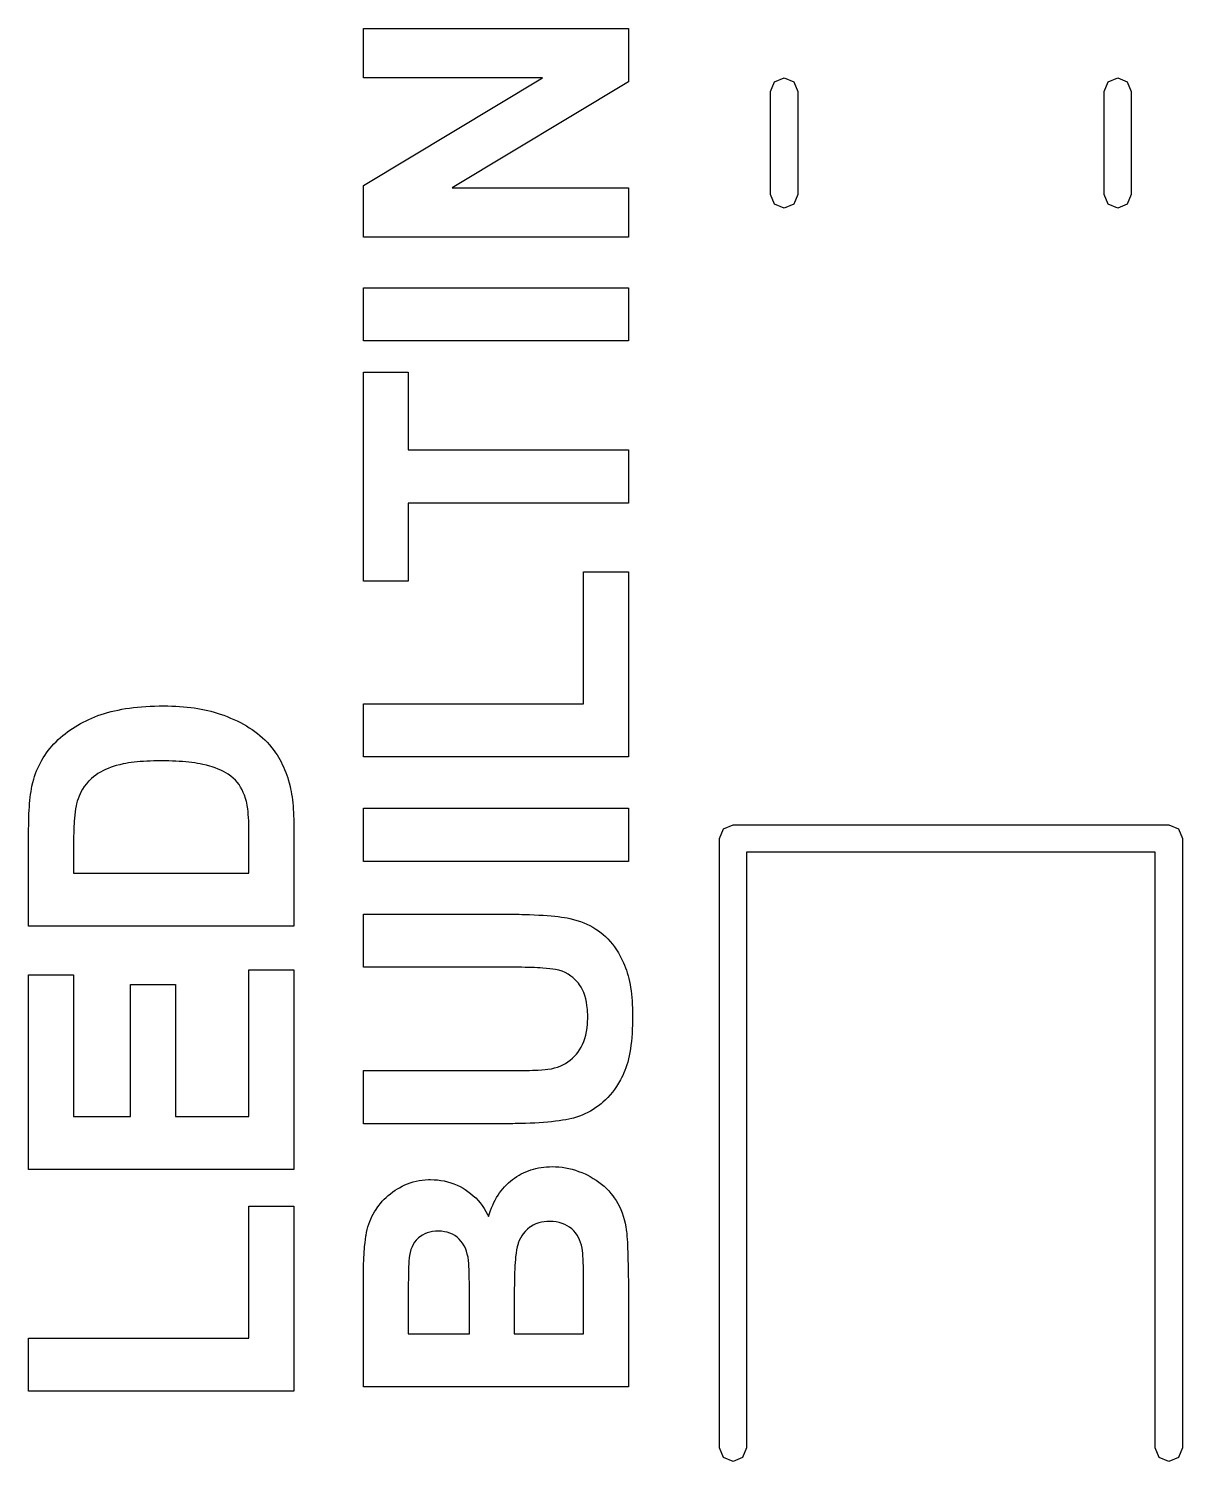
# Model space of a CAD drawing. Extents: x 44 to 148, y -85 to -25.
# Drawn here: x 64.14 to 69.22, y -33.86 to -27.55 of the extents above; entities that cross this region are included whole.
import ezdxf

# ---------------------------------------------------------------- set-up
doc = ezdxf.new("R2010")
doc.units = 0
doc.layers.add('BLACK', color=7, linetype='CONTINUOUS')

msp = doc.modelspace()

# ---------------------------------------------------------------- linework, layer by layer
at = {"layer": 'BLACK', "linetype": 'CONTINUOUS'}
for p, q in [((65.611042, -27.763613), (65.611042, -27.546493)), ((65.611042, -27.546493), (66.7795, -27.546493)), ((66.7795, -27.546493), (66.7795, -27.781027)), ((65.611042, -28.237456), (66.400593, -27.763613)), ((66.400593, -27.763613), (65.611042, -27.763613)), ((67.422574, -27.78051), (67.465, -27.762936)), ((67.465, -27.762936), (67.507426, -27.78051)), ((68.892574, -27.78051), (68.935, -27.762936)), ((68.935, -27.762936), (68.977426, -27.78051)), ((66.7795, -27.781027), (66.001745, -28.247848)), ((67.405, -27.822936), (67.422574, -27.78051)), ((67.405, -28.277064), (67.405, -27.822936)), ((67.507426, -27.78051), (67.525, -27.822936)), ((67.525, -27.822936), (67.525, -28.277064)), ((68.875, -27.822936), (68.892574, -27.78051)), ((68.875, -28.277064), (68.875, -27.822936)), ((68.977426, -27.78051), (68.995, -27.822936)), ((68.995, -27.822936), (68.995, -28.277064)), ((65.611042, -28.464968), (65.611042, -28.237456)), ((66.001745, -28.247848), (66.7795, -28.247848)), ((66.7795, -28.247848), (66.7795, -28.464968)), ((67.422574, -28.31949), (67.405, -28.277064)), ((67.525, -28.277064), (67.507426, -28.31949)), ((68.892574, -28.31949), (68.875, -28.277064)), ((68.995, -28.277064), (68.977426, -28.31949)), ((67.465, -28.337064), (67.422574, -28.31949)), ((67.507426, -28.31949), (67.465, -28.337064)), ((68.935, -28.337064), (68.892574, -28.31949)), ((68.977426, -28.31949), (68.935, -28.337064)), ((66.7795, -28.464968), (65.611042, -28.464968)), ((65.611042, -28.921678), (65.611042, -28.687986)), ((65.611042, -28.687986), (66.7795, -28.687986)), ((66.7795, -28.687986), (66.7795, -28.921678)), ((66.7795, -28.921678), (65.611042, -28.921678)), ((65.611042, -29.980593), (65.611042, -29.060432)), ((65.611042, -29.060432), (65.808781, -29.060432)), ((65.808781, -29.060432), (65.808781, -29.403105)), ((65.808781, -29.403105), (66.7795, -29.403105)), ((66.7795, -29.403105), (66.7795, -29.637077)), ((66.7795, -29.637077), (65.808781, -29.637077)), ((65.808781, -29.637077), (65.808781, -29.980593)), ((65.808781, -29.980593), (65.611042, -29.980593)), ((66.58176, -30.521566), (66.58176, -29.940146)), ((66.58176, -29.940146), (66.7795, -29.940146)), ((66.7795, -29.940146), (66.7795, -30.755258)), ((64.48417, -30.560149), (64.499169, -30.55615)), ((64.499169, -30.55615), (64.514579, -30.552447)), ((64.514579, -30.552447), (64.5304, -30.54904)), ((64.5304, -30.54904), (64.54663, -30.54593)), ((64.54663, -30.54593), (64.563271, -30.543115)), ((64.563271, -30.543115), (64.580323, -30.540597)), ((64.580323, -30.540597), (64.597784, -30.538376)), ((64.597784, -30.538376), (64.615656, -30.53645)), ((64.615656, -30.53645), (64.633939, -30.534821)), ((64.633939, -30.534821), (64.652631, -30.533488)), ((64.652631, -30.533488), (64.671734, -30.532451)), ((64.671734, -30.532451), (64.691248, -30.53171)), ((64.691248, -30.53171), (64.711172, -30.531266)), ((64.711172, -30.531266), (64.731506, -30.531118)), ((64.731506, -30.531118), (64.749362, -30.531257)), ((64.749362, -30.531257), (64.76691, -30.531675)), ((64.76691, -30.531675), (64.784148, -30.532372)), ((64.784148, -30.532372), (64.801076, -30.533347)), ((64.801076, -30.533347), (64.817695, -30.534601)), ((64.817695, -30.534601), (64.834005, -30.536134)), ((64.834005, -30.536134), (64.850005, -30.537946)), ((64.850005, -30.537946), (64.865696, -30.540036)), ((64.865696, -30.540036), (64.881077, -30.542405)), ((64.881077, -30.542405), (64.896149, -30.545052)), ((64.896149, -30.545052), (64.910912, -30.547978)), ((64.910912, -30.547978), (64.925365, -30.551183)), ((64.925365, -30.551183), (64.939509, -30.554667)), ((64.939509, -30.554667), (64.953343, -30.558429)), ((65.611042, -30.755258), (65.611042, -30.521566)), ((65.611042, -30.521566), (66.58176, -30.521566)), ((64.340342, -30.622715), (64.352038, -30.615662)), ((64.352038, -30.615662), (64.364006, -30.608882)), ((64.364006, -30.608882), (64.376246, -30.602373)), ((64.376246, -30.602373), (64.388758, -30.596137)), ((64.388758, -30.596137), (64.401543, -30.590173)), ((64.401543, -30.590173), (64.414599, -30.58448)), ((64.414599, -30.58448), (64.427928, -30.57906)), ((64.427928, -30.57906), (64.441529, -30.573912)), ((64.441529, -30.573912), (64.455401, -30.569036)), ((64.455401, -30.569036), (64.46958, -30.564445)), ((64.46958, -30.564445), (64.48417, -30.560149)), ((64.953343, -30.558429), (64.966868, -30.56247)), ((64.966868, -30.56247), (64.980084, -30.566789)), ((64.980084, -30.566789), (64.995834, -30.572342)), ((64.995834, -30.572342), (65.011204, -30.578187)), ((65.011204, -30.578187), (65.026195, -30.584324)), ((65.026195, -30.584324), (65.040807, -30.590752)), ((65.040807, -30.590752), (65.055038, -30.597472)), ((65.055038, -30.597472), (65.06889, -30.604484)), ((65.06889, -30.604484), (65.082362, -30.611788)), ((65.082362, -30.611788), (65.095455, -30.619384)), ((65.095455, -30.619384), (65.108168, -30.627272)), ((64.256583, -30.688909), (64.266089, -30.679703)), ((64.266089, -30.679703), (64.27588, -30.670746)), ((64.27588, -30.670746), (64.285943, -30.66206)), ((64.285943, -30.66206), (64.296279, -30.653647)), ((64.296279, -30.653647), (64.306887, -30.645506)), ((64.306887, -30.645506), (64.317766, -30.637637)), ((64.317766, -30.637637), (64.328918, -30.63004)), ((64.328918, -30.63004), (64.340342, -30.622715)), ((65.108168, -30.627272), (65.120502, -30.635451)), ((65.120502, -30.635451), (65.132455, -30.643923)), ((65.132455, -30.643923), (65.14403, -30.652686)), ((65.14403, -30.652686), (65.155224, -30.661741)), ((65.155224, -30.661741), (65.166039, -30.671088)), ((65.166039, -30.671088), (65.176475, -30.680727)), ((65.176475, -30.680727), (65.18653, -30.690657)), ((64.207289, -30.748895), (64.214583, -30.738332)), ((64.214583, -30.738332), (64.222245, -30.727996)), ((64.222245, -30.727996), (64.230277, -30.717885)), ((64.230277, -30.717885), (64.238677, -30.708)), ((64.238677, -30.708), (64.247445, -30.698342)), ((64.247445, -30.698342), (64.256583, -30.688909)), ((65.18653, -30.690657), (65.197516, -30.702458)), ((65.197516, -30.702458), (65.208037, -30.715005)), ((65.208037, -30.715005), (65.218095, -30.728297)), ((65.218095, -30.728297), (65.224542, -30.737573)), ((65.224542, -30.737573), (65.230782, -30.74718)), ((64.171266, -30.817017), (64.176348, -30.805098)), ((64.176348, -30.805098), (64.181799, -30.793405)), ((64.181799, -30.793405), (64.187618, -30.781939)), ((64.187618, -30.781939), (64.193806, -30.770698)), ((64.193806, -30.770698), (64.200363, -30.759683)), ((64.200363, -30.759683), (64.207289, -30.748895)), ((64.486932, -30.806349), (64.474752, -30.811612)), ((64.499676, -30.801421), (64.486932, -30.806349)), ((64.512982, -30.79683), (64.499676, -30.801421)), ((64.522285, -30.793938), (64.512982, -30.79683)), ((64.537157, -30.789952), (64.522285, -30.793938)), ((64.55313, -30.786384), (64.537157, -30.789952)), ((64.56439, -30.784239), (64.55313, -30.786384)), ((64.57614, -30.782281), (64.56439, -30.784239)), ((64.588379, -30.780509), (64.57614, -30.782281)), ((64.601108, -30.778924), (64.588379, -30.780509)), ((64.614325, -30.777525), (64.601108, -30.778924)), ((64.628032, -30.776312), (64.614325, -30.777525)), ((64.642229, -30.775286), (64.628032, -30.776312)), ((64.656915, -30.774447), (64.642229, -30.775286)), ((64.67209, -30.773794), (64.656915, -30.774447)), ((64.687754, -30.773328), (64.67209, -30.773794)), ((64.703908, -30.773048), (64.687754, -30.773328)), ((64.720551, -30.772955), (64.703908, -30.773048)), ((64.737253, -30.773048), (64.720551, -30.772955)), ((64.753511, -30.773328), (64.737253, -30.773048)), ((64.769326, -30.773794), (64.753511, -30.773328)), ((64.784697, -30.774447), (64.769326, -30.773794)), ((64.799626, -30.775286), (64.784697, -30.774447)), ((64.814111, -30.776312), (64.799626, -30.775286)), ((64.828152, -30.777525), (64.814111, -30.776312)), ((64.841751, -30.778924), (64.828152, -30.777525)), ((64.854906, -30.780509), (64.841751, -30.778924)), ((64.867618, -30.782281), (64.854906, -30.780509)), ((64.879887, -30.784239), (64.867618, -30.782281)), ((64.891712, -30.786384), (64.879887, -30.784239)), ((64.903094, -30.788716), (64.891712, -30.786384)), ((64.919337, -30.792563), (64.903094, -30.788716)), ((64.934581, -30.79683), (64.919337, -30.792563)), ((64.944205, -30.799834), (64.934581, -30.79683)), ((64.957994, -30.804546), (64.944205, -30.799834)), ((64.971008, -30.809504), (64.957994, -30.804546)), ((64.983247, -30.81471), (64.971008, -30.809504)), ((65.230782, -30.74718), (65.236817, -30.757118)), ((65.236817, -30.757118), (65.242645, -30.767387)), ((65.242645, -30.767387), (65.248267, -30.777988)), ((65.248267, -30.777988), (65.253683, -30.788921)), ((65.253683, -30.788921), (65.258892, -30.800184)), ((65.258892, -30.800184), (65.263895, -30.81178)), ((66.7795, -30.755258), (65.611042, -30.755258)), ((64.15069, -30.884987), (64.154266, -30.868953)), ((64.154266, -30.868953), (64.158231, -30.854129)), ((64.158231, -30.854129), (64.162207, -30.841532)), ((64.162207, -30.841532), (64.166552, -30.829161)), ((64.166552, -30.829161), (64.171266, -30.817017)), ((64.400068, -30.863117), (64.390299, -30.874085)), ((64.402627, -30.860467), (64.400068, -30.863117)), ((64.41349, -30.850242), (64.402627, -30.860467)), ((64.422293, -30.842964), (64.41349, -30.850242)), ((64.431659, -30.836022), (64.422293, -30.842964)), ((64.441588, -30.829416), (64.431659, -30.836022)), ((64.45208, -30.823146), (64.441588, -30.829416)), ((64.463134, -30.817211), (64.45208, -30.823146)), ((64.474752, -30.811612), (64.463134, -30.817211)), ((64.994711, -30.820162), (64.983247, -30.81471)), ((65.005399, -30.825862), (64.994711, -30.820162)), ((65.015312, -30.831808), (65.005399, -30.825862)), ((65.027324, -30.84012), (65.015312, -30.831808)), ((65.037958, -30.848871), (65.027324, -30.84012)), ((65.047214, -30.858061), (65.037958, -30.848871)), ((65.055403, -30.867703), (65.047214, -30.858061)), ((65.062978, -30.877951), (65.055403, -30.867703)), ((65.263895, -30.81178), (65.268692, -30.823706)), ((65.268692, -30.823706), (65.273283, -30.835964)), ((65.273283, -30.835964), (65.277667, -30.848553)), ((65.277667, -30.848553), (65.279782, -30.854972)), ((65.279782, -30.854972), (65.284199, -30.869964)), ((65.284199, -30.869964), (65.288182, -30.885869)), ((64.141589, -30.94717), (64.143063, -30.933658)), ((64.143063, -30.933658), (64.144709, -30.920684)), ((64.144709, -30.920684), (64.14653, -30.908248)), ((64.14653, -30.908248), (64.148523, -30.896349)), ((64.148523, -30.896349), (64.15069, -30.884987)), ((64.357984, -30.928824), (64.353828, -30.93985)), ((64.362604, -30.918208), (64.357984, -30.928824)), ((64.367688, -30.908002), (64.362604, -30.918208)), ((64.373235, -30.898205), (64.367688, -30.908002)), ((64.381355, -30.885781), (64.373235, -30.898205)), ((64.390299, -30.874085), (64.381355, -30.885781)), ((65.069939, -30.888804), (65.062978, -30.877951)), ((65.076285, -30.900263), (65.069939, -30.888804)), ((65.082017, -30.912328), (65.076285, -30.900263)), ((65.087134, -30.924998), (65.082017, -30.912328)), ((65.091637, -30.938274), (65.087134, -30.924998)), ((65.288182, -30.885869), (65.290596, -30.896981)), ((65.290596, -30.896981), (65.292817, -30.908498)), ((65.292817, -30.908498), (65.294844, -30.920421)), ((65.294844, -30.920421), (65.296679, -30.93275)), ((65.296679, -30.93275), (65.29832, -30.945485)), ((64.137429, -31.006594), (64.138209, -30.990931)), ((64.138209, -30.990931), (64.139162, -30.975807)), ((64.139162, -30.975807), (64.140289, -30.96122)), ((64.140289, -30.96122), (64.141589, -30.94717)), ((64.340638, -30.99714), (64.339091, -31.01099)), ((64.342383, -30.984944), (64.340638, -30.99714)), ((64.345016, -30.971256), (64.342383, -30.984944)), ((64.34691, -30.963131), (64.345016, -30.971256)), ((64.350137, -30.951285), (64.34691, -30.963131)), ((64.353828, -30.93985), (64.350137, -30.951285)), ((65.095525, -30.952156), (65.091637, -30.938274)), ((65.096886, -30.957811), (65.095525, -30.952156)), ((65.099344, -30.970398), (65.096886, -30.957811)), ((65.10145, -30.984687), (65.099344, -30.970398)), ((65.1028, -30.996522), (65.10145, -30.984687)), ((65.103952, -31.009315), (65.1028, -30.996522)), ((65.29832, -30.945485), (65.299768, -30.958626)), ((65.299768, -30.958626), (65.301024, -30.972173)), ((65.301024, -30.972173), (65.302086, -30.986126)), ((65.302086, -30.986126), (65.302955, -31.000485)), ((65.611042, -31.2159), (65.611042, -30.982208)), ((65.611042, -30.982208), (66.7795, -30.982208)), ((66.7795, -30.982208), (66.7795, -31.2159)), ((64.136042, -31.074619), (64.136128, -31.056806)), ((64.136128, -31.056806), (64.136388, -31.039531)), ((64.136388, -31.039531), (64.136822, -31.022794)), ((64.136822, -31.022794), (64.137429, -31.006594)), ((64.336249, -31.049739), (64.335635, -31.062464)), ((64.336952, -31.037749), (64.336249, -31.049739)), ((64.337742, -31.026494), (64.336952, -31.037749)), ((64.339091, -31.01099), (64.337742, -31.026494)), ((65.104906, -31.023065), (65.103952, -31.009315)), ((65.105663, -31.037774), (65.104906, -31.023065)), ((65.106223, -31.05344), (65.105663, -31.037774)), ((65.106585, -31.070064), (65.106223, -31.05344)), ((65.302955, -31.000485), (65.303631, -31.015249)), ((65.303631, -31.015249), (65.304113, -31.03042)), ((65.304113, -31.03042), (65.304403, -31.045997)), ((65.304403, -31.045997), (65.3045, -31.06198)), ((65.3045, -31.06198), (65.3045, -31.502117)), ((67.197574, -31.072574), (67.24, -31.055)), ((67.24, -31.055), (69.16, -31.055)), ((69.16, -31.055), (69.202426, -31.072574)), ((64.136042, -31.268145), (64.136042, -31.074619)), ((64.334055, -31.120716), (64.333879, -31.137117)), ((64.334318, -31.10505), (64.334055, -31.120716)), ((64.334669, -31.09012), (64.334318, -31.10505)), ((64.335108, -31.075925), (64.334669, -31.09012)), ((64.335635, -31.062464), (64.335108, -31.075925)), ((65.106717, -31.081678), (65.106585, -31.070064)), ((65.10676, -31.093719), (65.106717, -31.081678)), ((65.10676, -31.268145), (65.10676, -31.093719)), ((67.18, -31.115), (67.197574, -31.072574)), ((67.18, -33.8), (67.18, -31.115)), ((69.202426, -31.072574), (69.22, -31.115)), ((69.22, -31.115), (69.22, -33.8)), ((64.333792, -31.154253), (64.333781, -31.163096)), ((64.333781, -31.163096), (64.333781, -31.268145)), ((64.333879, -31.137117), (64.333792, -31.154253)), ((69.1, -31.175), (67.3, -31.175)), ((67.3, -31.175), (67.3, -33.8)), ((69.1, -33.8), (69.1, -31.175)), ((66.7795, -31.2159), (65.611042, -31.2159)), ((64.136042, -31.502117), (64.136042, -31.268145)), ((64.333781, -31.268145), (65.10676, -31.268145)), ((65.3045, -31.502117), (64.136042, -31.502117)), ((65.611042, -31.68244), (65.611042, -31.448749)), ((65.611042, -31.448749), (66.223639, -31.448749)), ((66.223639, -31.448749), (66.23665, -31.448767)), ((66.23665, -31.448767), (66.24942, -31.448823)), ((66.24942, -31.448823), (66.261949, -31.448916)), ((66.261949, -31.448916), (66.274237, -31.449047)), ((66.274237, -31.449047), (66.286285, -31.449215)), ((66.286285, -31.449215), (66.298091, -31.44942)), ((66.298091, -31.44942), (66.309657, -31.449663)), ((66.309657, -31.449663), (66.320982, -31.449942)), ((66.320982, -31.449942), (66.342909, -31.450614)), ((66.342909, -31.450614), (66.363873, -31.451435)), ((66.363873, -31.451435), (66.383873, -31.452404)), ((66.383873, -31.452404), (66.402911, -31.453524)), ((66.402911, -31.453524), (66.420985, -31.454792)), ((66.420985, -31.454792), (66.438095, -31.456209)), ((66.438095, -31.456209), (66.454242, -31.457776)), ((66.454242, -31.457776), (66.469426, -31.459492)), ((66.469426, -31.459492), (66.483647, -31.461357)), ((66.483647, -31.461357), (66.496904, -31.463372)), ((66.496904, -31.463372), (66.509198, -31.465536)), ((66.509198, -31.465536), (66.520529, -31.467848)), ((66.520529, -31.467848), (66.536565, -31.471661)), ((66.536565, -31.471661), (66.552128, -31.476041)), ((66.552128, -31.476041), (66.567216, -31.480989)), ((66.567216, -31.480989), (66.581831, -31.486505)), ((66.581831, -31.486505), (66.595971, -31.492589)), ((66.595971, -31.492589), (66.609638, -31.49924)), ((66.609638, -31.49924), (66.62283, -31.506459)), ((66.62283, -31.506459), (66.635549, -31.514246)), ((66.635549, -31.514246), (66.647793, -31.522601)), ((66.647793, -31.522601), (66.659564, -31.531524)), ((66.659564, -31.531524), (66.667148, -31.537787)), ((66.667148, -31.537787), (66.6781, -31.547623)), ((66.6781, -31.547623), (66.688628, -31.558067)), ((66.688628, -31.558067), (66.698732, -31.569117)), ((66.698732, -31.569117), (66.708411, -31.580775)), ((66.708411, -31.580775), (66.717665, -31.59304)), ((66.717665, -31.59304), (66.726495, -31.605913)), ((66.726495, -31.605913), (66.734899, -31.619392)), ((66.734899, -31.619392), (66.74288, -31.633479)), ((65.10676, -32.340261), (65.10676, -31.693396)), ((65.10676, -31.693396), (65.3045, -31.693396)), ((65.3045, -31.693396), (65.3045, -32.574234)), ((66.258749, -31.68244), (65.611042, -31.68244)), ((66.275819, -31.682481), (66.258749, -31.68244)), ((66.292271, -31.682603), (66.275819, -31.682481)), ((66.308103, -31.682806), (66.292271, -31.682603)), ((66.323316, -31.68309), (66.308103, -31.682806)), ((66.337911, -31.683455), (66.323316, -31.68309)), ((66.351887, -31.683902), (66.337911, -31.683455)), ((66.365244, -31.684429), (66.351887, -31.683902)), ((66.377983, -31.685038), (66.365244, -31.684429)), ((66.390102, -31.685728), (66.377983, -31.685038)), ((66.401603, -31.6865), (66.390102, -31.685728)), ((66.417694, -31.687809), (66.401603, -31.6865)), ((66.432392, -31.689301), (66.417694, -31.687809)), ((66.445698, -31.690975), (66.432392, -31.689301)), ((66.457612, -31.692833), (66.445698, -31.690975)), ((66.472279, -31.695993), (66.457612, -31.692833)), ((66.74288, -31.633479), (66.750436, -31.648174)), ((66.750436, -31.648174), (66.757567, -31.663475)), ((66.757567, -31.663475), (66.762085, -31.674014)), ((66.762085, -31.674014), (66.766371, -31.684857)), ((66.766371, -31.684857), (66.77038, -31.696111)), ((64.136042, -32.574234), (64.136042, -31.715586)), ((64.136042, -31.715586), (64.333781, -31.715586)), ((64.333781, -31.715586), (64.333781, -32.340261)), ((66.486367, -31.700416), (66.472279, -31.695993)), ((66.499875, -31.706104), (66.486367, -31.700416)), ((66.512805, -31.713056), (66.499875, -31.706104)), ((66.525155, -31.721272), (66.512805, -31.713056)), ((66.534037, -31.728263), (66.525155, -31.721272)), ((66.542593, -31.735965), (66.534037, -31.728263)), ((66.550824, -31.744378), (66.542593, -31.735965)), ((66.558728, -31.753503), (66.550824, -31.744378)), ((66.563694, -31.760014), (66.558728, -31.753503)), ((66.77038, -31.696111), (66.774112, -31.707775)), ((66.774112, -31.707775), (66.777568, -31.71985)), ((66.777568, -31.71985), (66.780748, -31.732335)), ((66.780748, -31.732335), (66.783651, -31.74523)), ((66.783651, -31.74523), (66.786278, -31.758535)), ((64.585449, -32.340261), (64.585449, -31.758841)), ((64.585449, -31.758841), (64.783188, -31.758841)), ((64.783188, -31.758841), (64.783188, -32.340261)), ((66.570542, -31.770502), (66.563694, -31.760014)), ((66.57667, -31.781854), (66.570542, -31.770502)), ((66.582076, -31.79407), (66.57667, -31.781854)), ((66.586761, -31.807149), (66.582076, -31.79407)), ((66.590726, -31.821093), (66.586761, -31.807149)), ((66.786278, -31.758535), (66.788628, -31.772251)), ((66.788628, -31.772251), (66.790702, -31.786378)), ((66.790702, -31.786378), (66.792499, -31.800914)), ((66.792499, -31.800914), (66.79402, -31.815861)), ((66.79402, -31.815861), (66.795264, -31.831218)), ((66.59397, -31.835901), (66.590726, -31.821093)), ((66.596493, -31.851573), (66.59397, -31.835901)), ((66.598295, -31.868109), (66.596493, -31.851573)), ((66.599096, -31.879613), (66.598295, -31.868109)), ((66.599577, -31.891501), (66.599096, -31.879613)), ((66.795264, -31.831218), (66.796232, -31.846986)), ((66.796232, -31.846986), (66.796923, -31.863164)), ((66.796923, -31.863164), (66.797338, -31.879752)), ((66.797338, -31.879752), (66.797476, -31.896751)), ((66.597016, -31.950083), (66.598674, -31.933317)), ((66.598674, -31.933317), (66.599354, -31.92174)), ((66.599354, -31.92174), (66.599694, -31.909842)), ((66.599737, -31.903773), (66.599577, -31.891501)), ((66.599694, -31.909842), (66.599737, -31.903773)), ((66.796875, -31.936934), (66.796123, -31.956091)), ((66.797325, -31.917154), (66.796875, -31.936934)), ((66.797476, -31.896751), (66.797325, -31.917154)), ((66.58273, -32.009937), (66.58745, -31.996055)), ((66.58745, -31.996055), (66.591404, -31.981452)), ((66.591404, -31.981452), (66.594592, -31.966128)), ((66.594592, -31.966128), (66.597016, -31.950083)), ((66.793718, -31.992535), (66.792064, -32.009823)), ((66.795071, -31.974625), (66.793718, -31.992535)), ((66.796123, -31.956091), (66.795071, -31.974625)), ((66.541903, -32.074884), (66.550648, -32.065151)), ((66.550648, -32.065151), (66.5562, -32.058257)), ((66.5562, -32.058257), (66.563981, -32.047258)), ((66.563981, -32.047258), (66.570996, -32.035538)), ((66.570996, -32.035538), (66.577246, -32.023098)), ((66.577246, -32.023098), (66.58273, -32.009937)), ((66.7853, -32.057945), (66.782444, -32.072739)), ((66.787856, -32.042527), (66.7853, -32.057945)), ((66.79011, -32.026487), (66.787856, -32.042527)), ((66.792064, -32.009823), (66.79011, -32.026487)), ((66.369556, -32.13613), (66.38136, -32.135552)), ((66.38136, -32.135552), (66.39751, -32.134557)), ((66.39751, -32.134557), (66.411793, -32.133409)), ((66.411793, -32.133409), (66.424211, -32.132108)), ((66.424211, -32.132108), (66.437864, -32.130136)), ((66.437864, -32.130136), (66.440759, -32.1296)), ((66.440759, -32.1296), (66.453992, -32.126443)), ((66.453992, -32.126443), (66.466726, -32.122556)), ((66.466726, -32.122556), (66.478962, -32.117938)), ((66.478962, -32.117938), (66.490699, -32.112589)), ((66.490699, -32.112589), (66.501937, -32.10651)), ((66.501937, -32.10651), (66.512676, -32.0997)), ((66.512676, -32.0997), (66.522917, -32.092159)), ((66.522917, -32.092159), (66.532659, -32.083887)), ((66.532659, -32.083887), (66.541903, -32.074884)), ((66.768014, -32.125685), (66.763655, -32.137364)), ((66.772073, -32.113384), (66.768014, -32.125685)), ((66.775831, -32.100459), (66.772073, -32.113384)), ((66.779288, -32.086911), (66.775831, -32.100459)), ((66.782444, -32.072739), (66.779288, -32.086911)), ((65.611042, -32.37228), (65.611042, -32.138307)), ((65.611042, -32.138307), (66.245267, -32.138307)), ((66.245267, -32.138307), (66.263706, -32.138273)), ((66.263706, -32.138273), (66.281316, -32.138171)), ((66.281316, -32.138171), (66.298097, -32.138001)), ((66.298097, -32.138001), (66.314047, -32.137763)), ((66.314047, -32.137763), (66.329169, -32.137457)), ((66.329169, -32.137457), (66.343461, -32.137083)), ((66.343461, -32.137083), (66.356923, -32.136641)), ((66.356923, -32.136641), (66.369556, -32.13613)), ((66.735392, -32.193763), (66.726725, -32.207614)), ((66.74366, -32.179281), (66.735392, -32.193763)), ((66.748949, -32.169274), (66.74366, -32.179281)), ((66.754061, -32.158987), (66.748949, -32.169274)), ((66.758995, -32.148419), (66.754061, -32.158987)), ((66.763655, -32.137364), (66.758995, -32.148419)), ((66.688056, -32.256698), (66.677389, -32.267389)), ((66.698323, -32.245375), (66.688056, -32.256698)), ((66.70819, -32.23342), (66.698323, -32.245375)), ((66.717658, -32.220833), (66.70819, -32.23342)), ((66.726725, -32.207614), (66.717658, -32.220833)), ((66.599494, -32.322943), (66.587337, -32.328979)), ((66.611547, -32.31631), (66.599494, -32.322943)), ((66.623496, -32.309079), (66.611547, -32.31631)), ((66.635342, -32.301251), (66.623496, -32.309079)), ((66.647083, -32.292826), (66.635342, -32.301251)), ((66.658721, -32.283803), (66.647083, -32.292826)), ((66.666322, -32.277448), (66.658721, -32.283803)), ((66.677389, -32.267389), (66.666322, -32.277448)), ((64.333781, -32.340261), (64.585449, -32.340261)), ((64.783188, -32.340261), (65.10676, -32.340261)), ((66.233189, -32.37228), (65.611042, -32.37228)), ((66.245332, -32.372257), (66.233189, -32.37228)), ((66.257288, -32.37219), (66.245332, -32.372257)), ((66.269057, -32.372077), (66.257288, -32.37219)), ((66.28064, -32.37192), (66.269057, -32.372077)), ((66.303247, -32.37147), (66.28064, -32.37192)), ((66.325107, -32.37084), (66.303247, -32.37147)), ((66.346221, -32.37003), (66.325107, -32.37084)), ((66.366589, -32.369041), (66.346221, -32.37003)), ((66.386211, -32.367871), (66.366589, -32.369041)), ((66.405087, -32.366522), (66.386211, -32.367871)), ((66.423217, -32.364992), (66.405087, -32.366522)), ((66.440601, -32.363283), (66.423217, -32.364992)), ((66.457239, -32.361393), (66.440601, -32.363283)), ((66.47313, -32.359324), (66.457239, -32.361393)), ((66.488276, -32.357075), (66.47313, -32.359324)), ((66.502675, -32.354646), (66.488276, -32.357075)), ((66.516329, -32.352037), (66.502675, -32.354646)), ((66.529236, -32.349248), (66.516329, -32.352037)), ((66.537675, -32.347149), (66.529236, -32.349248)), ((66.550246, -32.343502), (66.537675, -32.347149)), ((66.562713, -32.339259), (66.550246, -32.343502)), ((66.575077, -32.334418), (66.562713, -32.339259)), ((66.587337, -32.328979), (66.575077, -32.334418)), ((65.3045, -32.574234), (64.136042, -32.574234)), ((66.338147, -32.579352), (66.348982, -32.575566)), ((66.348982, -32.575566), (66.360021, -32.572225)), ((66.360021, -32.572225), (66.371263, -32.56933)), ((66.371263, -32.56933), (66.38271, -32.56688)), ((66.38271, -32.56688), (66.394361, -32.564875)), ((66.394361, -32.564875), (66.406216, -32.563316)), ((66.406216, -32.563316), (66.418276, -32.562202)), ((66.418276, -32.562202), (66.430539, -32.561534)), ((66.430539, -32.561534), (66.443006, -32.561311)), ((66.443006, -32.561311), (66.457821, -32.561635)), ((66.457821, -32.561635), (66.472561, -32.562605)), ((66.472561, -32.562605), (66.487227, -32.564222)), ((66.487227, -32.564222), (66.50182, -32.566486)), ((66.50182, -32.566486), (66.516338, -32.569396)), ((66.516338, -32.569396), (66.530782, -32.572954)), ((66.530782, -32.572954), (66.545152, -32.577158)), ((66.545152, -32.577158), (66.559448, -32.582009)), ((65.793234, -32.641879), (65.805381, -32.636758)), ((65.805381, -32.636758), (65.817795, -32.632264)), ((65.817795, -32.632264), (65.830476, -32.628397)), ((65.830476, -32.628397), (65.843423, -32.625158)), ((65.843423, -32.625158), (65.856637, -32.622545)), ((65.856637, -32.622545), (65.870118, -32.620559)), ((65.870118, -32.620559), (65.883865, -32.619201)), ((65.883865, -32.619201), (65.897879, -32.618469)), ((65.897879, -32.618469), (65.907369, -32.61833)), ((65.907369, -32.61833), (65.922734, -32.618715)), ((65.922734, -32.618715), (65.937862, -32.61987)), ((65.937862, -32.61987), (65.952753, -32.621796)), ((65.952753, -32.621796), (65.967407, -32.624492)), ((65.967407, -32.624492), (65.981824, -32.627958)), ((65.981824, -32.627958), (65.996004, -32.632194)), ((65.996004, -32.632194), (66.009947, -32.6372)), ((66.009947, -32.6372), (66.023653, -32.642977)), ((66.241637, -32.641335), (66.25009, -32.633282)), ((66.25009, -32.633282), (66.258884, -32.625614)), ((66.258884, -32.625614), (66.268018, -32.61833)), ((66.268018, -32.61833), (66.277425, -32.611425)), ((66.277425, -32.611425), (66.287035, -32.604966)), ((66.287035, -32.604966), (66.296849, -32.598953)), ((66.296849, -32.598953), (66.306867, -32.593384)), ((66.306867, -32.593384), (66.31709, -32.588262)), ((66.31709, -32.588262), (66.327516, -32.583584)), ((66.327516, -32.583584), (66.338147, -32.579352)), ((66.559448, -32.582009), (66.57367, -32.587506)), ((66.57367, -32.587506), (66.587818, -32.593651)), ((66.587818, -32.593651), (66.597209, -32.598107)), ((66.597209, -32.598107), (66.610954, -32.60524)), ((66.610954, -32.60524), (66.62417, -32.612843)), ((66.62417, -32.612843), (66.636858, -32.620915)), ((66.636858, -32.620915), (66.649018, -32.629455)), ((66.649018, -32.629455), (66.660649, -32.638465)), ((66.660649, -32.638465), (66.671753, -32.647944)), ((65.702503, -32.705262), (65.711357, -32.696678)), ((65.711357, -32.696678), (65.720646, -32.688409)), ((65.720646, -32.688409), (65.730369, -32.680457)), ((65.730369, -32.680457), (65.740527, -32.672821)), ((65.740527, -32.672821), (65.751119, -32.6655)), ((65.751119, -32.6655), (65.762146, -32.658496)), ((65.762146, -32.658496), (65.769739, -32.654002)), ((65.769739, -32.654002), (65.781353, -32.647627)), ((65.781353, -32.647627), (65.793234, -32.641879)), ((66.023653, -32.642977), (66.037122, -32.649524)), ((66.037122, -32.649524), (66.050354, -32.656841)), ((66.050354, -32.656841), (66.059044, -32.662147)), ((66.059044, -32.662147), (66.071696, -32.670637)), ((66.071696, -32.670637), (66.083741, -32.679675)), ((66.083741, -32.679675), (66.095178, -32.68926)), ((66.095178, -32.68926), (66.106008, -32.699394)), ((66.106008, -32.699394), (66.116231, -32.710076)), ((66.191983, -32.708453), (66.198056, -32.697712)), ((66.198056, -32.697712), (66.204469, -32.687356)), ((66.204469, -32.687356), (66.211223, -32.677384)), ((66.211223, -32.677384), (66.218316, -32.667795)), ((66.218316, -32.667795), (66.225749, -32.658591)), ((66.225749, -32.658591), (66.233523, -32.649771)), ((66.233523, -32.649771), (66.241637, -32.641335)), ((66.671753, -32.647944), (66.682328, -32.657892)), ((66.682328, -32.657892), (66.692374, -32.668309)), ((66.692374, -32.668309), (66.701893, -32.679195)), ((66.701893, -32.679195), (66.710883, -32.69055)), ((66.710883, -32.69055), (66.716583, -32.698381)), ((66.716583, -32.698381), (66.724655, -32.710544)), ((65.10676, -33.317159), (65.10676, -32.735739)), ((65.10676, -32.735739), (65.3045, -32.735739)), ((65.3045, -32.735739), (65.3045, -33.550851)), ((65.65449, -32.770338), (65.660469, -32.759786)), ((65.660469, -32.759786), (65.666896, -32.749486)), ((65.666896, -32.749486), (65.671431, -32.742759)), ((65.671431, -32.742759), (65.678547, -32.732911)), ((65.678547, -32.732911), (65.686098, -32.723379)), ((65.686098, -32.723379), (65.694083, -32.714162)), ((65.694083, -32.714162), (65.702503, -32.705262)), ((66.116231, -32.710076), (66.125846, -32.721306)), ((66.125846, -32.721306), (66.134854, -32.733084)), ((66.134854, -32.733084), (66.143255, -32.74541)), ((66.143255, -32.74541), (66.151049, -32.758284)), ((66.151049, -32.758284), (66.158235, -32.771706)), ((66.166721, -32.767915), (66.171093, -32.755254)), ((66.171093, -32.755254), (66.175805, -32.742978)), ((66.175805, -32.742978), (66.180858, -32.731085)), ((66.180858, -32.731085), (66.186251, -32.719577)), ((66.186251, -32.719577), (66.191983, -32.708453)), ((66.724655, -32.710544), (66.732125, -32.723232)), ((66.732125, -32.723232), (66.738993, -32.736442)), ((66.738993, -32.736442), (66.745259, -32.750176)), ((66.745259, -32.750176), (66.750922, -32.764434)), ((66.750922, -32.764434), (66.755982, -32.779215)), ((65.628056, -32.838938), (65.631338, -32.826875)), ((65.631338, -32.826875), (65.63507, -32.815064)), ((65.63507, -32.815064), (65.639251, -32.803505)), ((65.639251, -32.803505), (65.643882, -32.792197)), ((65.643882, -32.792197), (65.648961, -32.781142)), ((65.648961, -32.781142), (65.65449, -32.770338)), ((66.158235, -32.771706), (66.162689, -32.780959)), ((66.162689, -32.780959), (66.166721, -32.767915)), ((66.344979, -32.828428), (66.334224, -32.836876)), ((66.347224, -32.826872), (66.344979, -32.828428)), ((66.358909, -32.819837), (66.347224, -32.826872)), ((66.371362, -32.814035), (66.358909, -32.819837)), ((66.384583, -32.809468), (66.371362, -32.814035)), ((66.395713, -32.806703), (66.384583, -32.809468)), ((66.407334, -32.804728), (66.395713, -32.806703)), ((66.419447, -32.803543), (66.407334, -32.804728)), ((66.432052, -32.803148), (66.419447, -32.803543)), ((66.446903, -32.803662), (66.432052, -32.803148)), ((66.460982, -32.805202), (66.446903, -32.803662)), ((66.474289, -32.80777), (66.460982, -32.805202)), ((66.486823, -32.811364), (66.474289, -32.80777)), ((66.498585, -32.815986), (66.486823, -32.811364)), ((66.509575, -32.821634), (66.498585, -32.815986)), ((66.519792, -32.828309), (66.509575, -32.821634)), ((66.529236, -32.836011), (66.519792, -32.828309)), ((66.755982, -32.779215), (66.760441, -32.794519)), ((66.760441, -32.794519), (66.764297, -32.810346)), ((66.764297, -32.810346), (66.767551, -32.826697)), ((66.767551, -32.826697), (66.769385, -32.837888)), ((65.618242, -32.896657), (65.620074, -32.881764)), ((65.620074, -32.881764), (65.622113, -32.8681)), ((65.622113, -32.8681), (65.622839, -32.863818)), ((65.622839, -32.863818), (65.625223, -32.851252)), ((65.625223, -32.851252), (65.628056, -32.838938)), ((65.843833, -32.885538), (65.836851, -32.894493)), ((65.853721, -32.875615), (65.843833, -32.885538)), ((65.860221, -32.870295), (65.853721, -32.875615)), ((65.871856, -32.86259), (65.860221, -32.870295)), ((65.881884, -32.857472), (65.871856, -32.86259)), ((65.892553, -32.853285), (65.881884, -32.857472)), ((65.903863, -32.850029), (65.892553, -32.853285)), ((65.915813, -32.847703), (65.903863, -32.850029)), ((65.928405, -32.846307), (65.915813, -32.847703)), ((65.941637, -32.845842), (65.928405, -32.846307)), ((65.955408, -32.846382), (65.941637, -32.845842)), ((65.968496, -32.848001), (65.955408, -32.846382)), ((65.980898, -32.8507), (65.968496, -32.848001)), ((65.992616, -32.854479), (65.980898, -32.8507)), ((66.00365, -32.859338), (65.992616, -32.854479)), ((66.013998, -32.865275), (66.00365, -32.859338)), ((66.023662, -32.872293), (66.013998, -32.865275)), ((66.032642, -32.88039), (66.023662, -32.872293)), ((66.040853, -32.889361), (66.032642, -32.88039)), ((66.048213, -32.899139), (66.040853, -32.889361)), ((66.298307, -32.887083), (66.293773, -32.898494)), ((66.303455, -32.876375), (66.298307, -32.887083)), ((66.309217, -32.866368), (66.303455, -32.876375)), ((66.315594, -32.857064), (66.309217, -32.866368)), ((66.324429, -32.846421), (66.315594, -32.857064)), ((66.334224, -32.836876), (66.324429, -32.846421)), ((66.537873, -32.844464), (66.529236, -32.836011)), ((66.545668, -32.853531), (66.537873, -32.844464)), ((66.552619, -32.863213), (66.545668, -32.853531)), ((66.558728, -32.873509), (66.552619, -32.863213)), ((66.563995, -32.884419), (66.558728, -32.873509)), ((66.568419, -32.895944), (66.563995, -32.884419)), ((66.769385, -32.837888), (66.770952, -32.849312)), ((66.770952, -32.849312), (66.771635, -32.855111)), ((66.771635, -32.855111), (66.772754, -32.867517)), ((66.772754, -32.867517), (66.773794, -32.882826)), ((66.773794, -32.882826), (66.774444, -32.894645)), ((65.6133, -32.961785), (65.613991, -32.948714)), ((65.613991, -32.948714), (65.614774, -32.93619)), ((65.614774, -32.93619), (65.61565, -32.924212)), ((65.61565, -32.924212), (65.616618, -32.91278)), ((65.616618, -32.91278), (65.618242, -32.896657)), ((65.814314, -32.952831), (65.812713, -32.963531)), ((65.817171, -32.939355), (65.814314, -32.952831)), ((65.820854, -32.926783), (65.817171, -32.939355)), ((65.825361, -32.915116), (65.820854, -32.926783)), ((65.830693, -32.904353), (65.825361, -32.915116)), ((65.836851, -32.894493), (65.830693, -32.904353)), ((66.054721, -32.909725), (66.048213, -32.899139)), ((66.060378, -32.921118), (66.054721, -32.909725)), ((66.065184, -32.933318), (66.060378, -32.921118)), ((66.069138, -32.946327), (66.065184, -32.933318)), ((66.072241, -32.960142), (66.069138, -32.946327)), ((66.283997, -32.942244), (66.282006, -32.958749)), ((66.286279, -32.927709), (66.283997, -32.942244)), ((66.288852, -32.915145), (66.286279, -32.927709)), ((66.292736, -32.901456), (66.288852, -32.915145)), ((66.293773, -32.898494), (66.292736, -32.901456)), ((66.572, -32.908083), (66.568419, -32.895944)), ((66.574739, -32.920837), (66.572, -32.908083)), ((66.576384, -32.930777), (66.574739, -32.920837)), ((66.577811, -32.943606), (66.576384, -32.930777)), ((66.578736, -32.955122), (66.577811, -32.943606)), ((66.579539, -32.968263), (66.578736, -32.955122)), ((66.774444, -32.894645), (66.775058, -32.907754)), ((66.775058, -32.907754), (66.775637, -32.922154)), ((66.775637, -32.922154), (66.776182, -32.937843)), ((66.776182, -32.937843), (66.776691, -32.954823)), ((66.776691, -32.954823), (66.777165, -32.973094)), ((65.611226, -33.035335), (65.611456, -33.019532)), ((65.611456, -33.019532), (65.611779, -33.004276)), ((65.611779, -33.004276), (65.612194, -32.989566)), ((65.612194, -32.989566), (65.612701, -32.975402)), ((65.612701, -32.975402), (65.6133, -32.961785)), ((65.810025, -33.018952), (65.809764, -33.030942)), ((65.810474, -33.002876), (65.810025, -33.018952)), ((65.810993, -32.989091), (65.810474, -33.002876)), ((65.81158, -32.977596), (65.810993, -32.989091)), ((65.812713, -32.963531), (65.81158, -32.977596)), ((66.074493, -32.974766), (66.072241, -32.960142)), ((66.075625, -32.987647), (66.074493, -32.974766)), ((66.076393, -33.001585), (66.075625, -32.987647)), ((66.076889, -33.014159), (66.076393, -33.001585)), ((66.077315, -33.02855), (66.076889, -33.014159)), ((66.278122, -33.012392), (66.277475, -33.027992)), ((66.278899, -32.997668), (66.278122, -33.012392)), ((66.279805, -32.983819), (66.278899, -32.997668)), ((66.280841, -32.970846), (66.279805, -32.983819)), ((66.282006, -32.958749), (66.280841, -32.970846)), ((66.580218, -32.983028), (66.579539, -32.968263)), ((66.580773, -32.999417), (66.580218, -32.983028)), ((66.581075, -33.011246), (66.580773, -32.999417)), ((66.581322, -33.023797), (66.581075, -33.011246)), ((66.777165, -32.973094), (66.777604, -32.992654)), ((66.777604, -32.992654), (66.778007, -33.013505)), ((66.778007, -33.013505), (66.778376, -33.035646)), ((65.611042, -33.068579), (65.611088, -33.051684)), ((65.611042, -33.297777), (65.611042, -33.068579)), ((65.611088, -33.051684), (65.611226, -33.035335)), ((65.809165, -33.073021), (65.809026, -33.089084)), ((65.809334, -33.057976), (65.809165, -33.073021)), ((65.809533, -33.04395), (65.809334, -33.057976)), ((65.809764, -33.030942), (65.809533, -33.04395)), ((66.077672, -33.044757), (66.077315, -33.02855)), ((66.077872, -33.056572), (66.077672, -33.044757)), ((66.078041, -33.069194), (66.077872, -33.056572)), ((66.078179, -33.082623), (66.078041, -33.069194)), ((66.078287, -33.09686), (66.078179, -33.082623)), ((66.276309, -33.080045), (66.27618, -33.099147)), ((66.276568, -33.061818), (66.276309, -33.080045)), ((66.276957, -33.044467), (66.276568, -33.061818)), ((66.277475, -33.027992), (66.276957, -33.044467)), ((66.581514, -33.037069), (66.581322, -33.023797)), ((66.581651, -33.051064), (66.581514, -33.037069)), ((66.581733, -33.06578), (66.581651, -33.051064)), ((66.58176, -33.081219), (66.581733, -33.06578)), ((66.58176, -33.297777), (66.58176, -33.081219)), ((66.778376, -33.035646), (66.778547, -33.047201)), ((66.778547, -33.047201), (66.77871, -33.059078)), ((66.77871, -33.059078), (66.778863, -33.071277)), ((66.778863, -33.071277), (66.779008, -33.0838)), ((65.808796, -33.143381), (65.808781, -33.163517)), ((65.808842, -33.124264), (65.808796, -33.143381)), ((65.808919, -33.106165), (65.808842, -33.124264)), ((65.809026, -33.089084), (65.808919, -33.106165)), ((66.078363, -33.111905), (66.078287, -33.09686)), ((66.078409, -33.127757), (66.078363, -33.111905)), ((66.078425, -33.144417), (66.078409, -33.127757)), ((66.078425, -33.297777), (66.078425, -33.144417)), ((66.27618, -33.099147), (66.276164, -33.109026)), ((66.276164, -33.109026), (66.276164, -33.297777)), ((66.779008, -33.0838), (66.779144, -33.096644)), ((66.779144, -33.096644), (66.779271, -33.109812)), ((66.779271, -33.109812), (66.77939, -33.123301)), ((66.77939, -33.123301), (66.7795, -33.137114)), ((66.7795, -33.137114), (66.7795, -33.531468)), ((65.808781, -33.163517), (65.808781, -33.297777)), ((64.136042, -33.550851), (64.136042, -33.317159)), ((64.136042, -33.317159), (65.10676, -33.317159)), ((65.611042, -33.531468), (65.611042, -33.297777)), ((65.808781, -33.297777), (66.078425, -33.297777)), ((66.276164, -33.297777), (66.58176, -33.297777)), ((65.3045, -33.550851), (64.136042, -33.550851)), ((66.7795, -33.531468), (65.611042, -33.531468)), ((67.197574, -33.842426), (67.18, -33.8)), ((67.3, -33.8), (67.282426, -33.842426)), ((69.117574, -33.842426), (69.1, -33.8)), ((69.22, -33.8), (69.202426, -33.842426)), ((67.24, -33.86), (67.197574, -33.842426)), ((67.282426, -33.842426), (67.24, -33.86)), ((69.16, -33.86), (69.117574, -33.842426)), ((69.202426, -33.842426), (69.16, -33.86))]:
    msp.add_line(p, q, dxfattribs=at)

doc.saveas('drawing.dxf')
